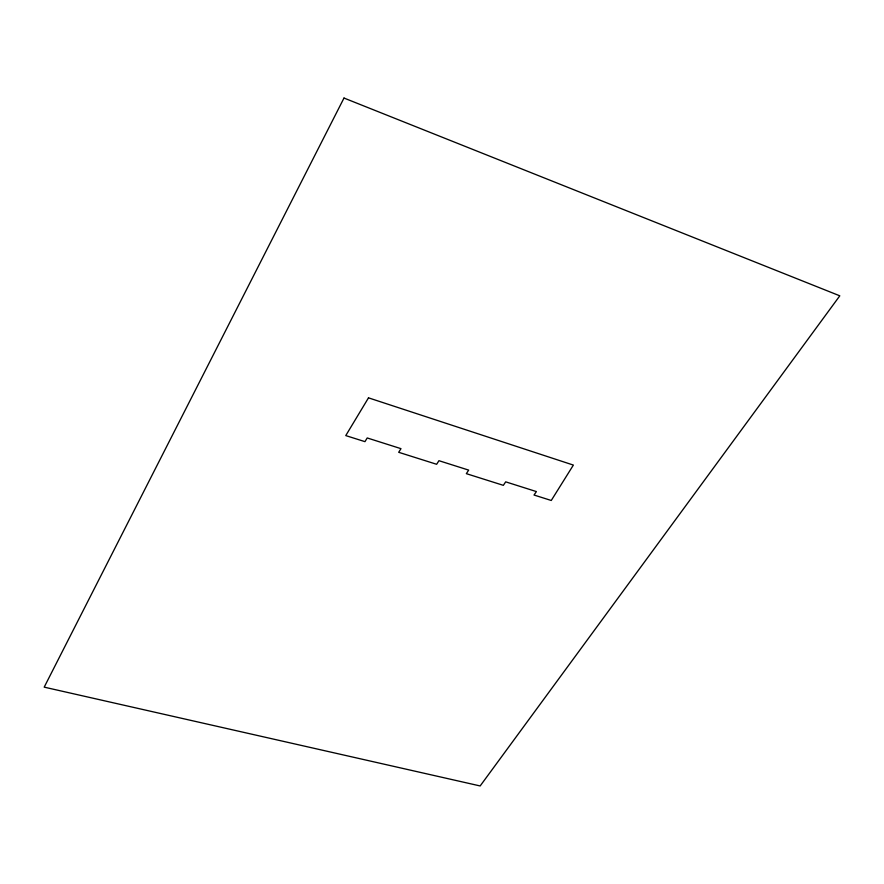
<?xml version="1.0" encoding="UTF-8"?>
<svg xmlns="http://www.w3.org/2000/svg" width="884" height="884" viewBox="0 0 884 884"><rect width="100%" height="100%" fill="white"/><g stroke="black" fill="none" stroke-linecap="round" stroke-linejoin="round"><path stroke-width="1.33" d="M343.998 98.047L44.2 687.144L480.156 785.953L839.8 295.82L343.998 98.047M368.495 397.844L345.766 435.591L364.959 441.646L367.214 437.956L400.982 448.663L398.695 452.299L436.641 464.288L438.95 460.697L468.675 470.111L466.343 473.658L503.339 485.338L505.692 481.846L536.4 491.581L534.024 495.029L551.262 500.477L573.373 465.083L368.495 397.844"/></g></svg>
